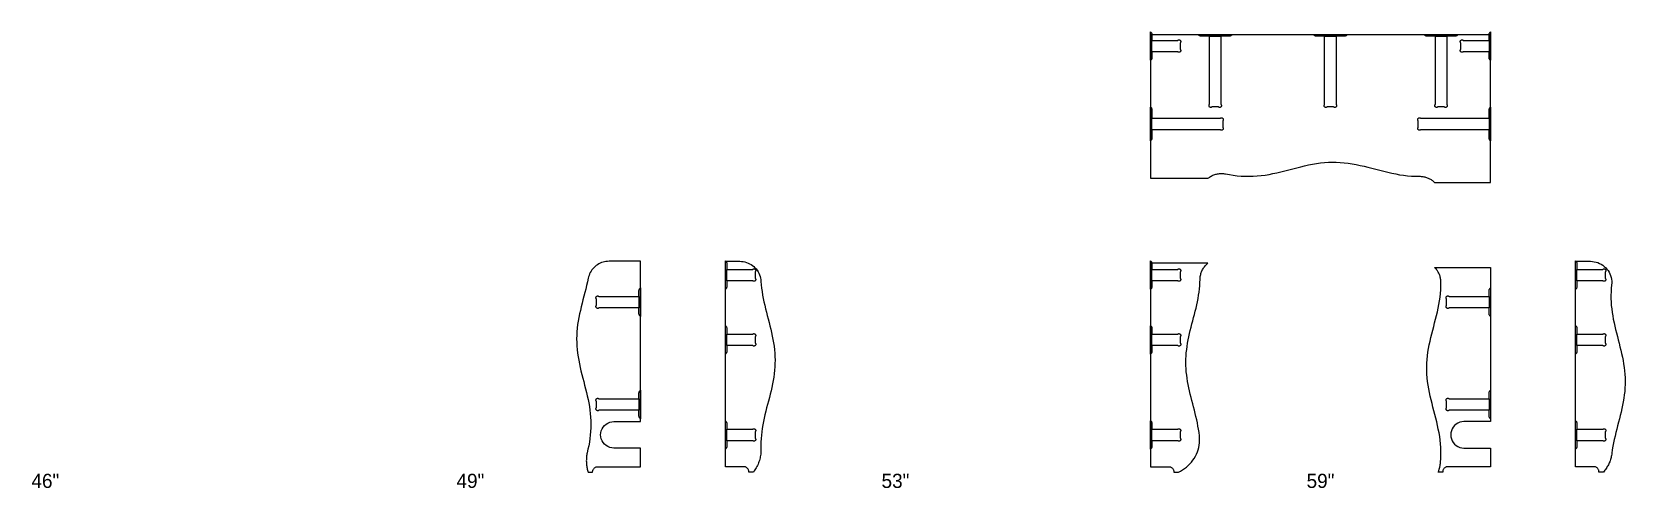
# Model space of a CAD drawing. Header units: inches. Extents: x 0 to 986, y -3 to 61.
# Drawn here: x 502.1 to 727, y -3 to 61.4 of the extents above; entities that cross this region are included whole.
import ezdxf
from ezdxf.enums import TextEntityAlignment as Align

# ---------------------------------------------------------------- set-up
doc = ezdxf.new("R2010")
doc.units = ezdxf.units.IN

msp = doc.modelspace()

# ---------------------------------------------------------------- linework, layer by layer
at = {"layer": 'BRACKET_CUT_LINE', "color": 4}
for p, q in [((668.33, 60.8), (669.95, 60.8)), ((684.58, 60.8), (686.2, 60.8)), ((700.21, 60.8), (701.82, 60.8)), ((660.2, 58.59), (660.2, 60.2)), ((707.8, 60.2), (707.8, 58.59)), ((660.2, 47.58), (660.2, 49.2)), ((707.8, 49.2), (707.8, 47.58)), ((600.2, 26.25), (600.2, 27.86)), ((660.2, 26.25), (660.2, 27.86)), ((720.2, 26.25), (720.2, 27.86)), ((587.8, 24.04), (587.8, 22.43)), ((707.8, 24.04), (707.8, 22.43)), ((600.2, 17.1), (600.2, 18.71)), ((660.2, 17.1), (660.2, 18.71)), ((720.2, 17.1), (720.2, 18.71)), ((587.8, 9.59), (587.8, 7.97)), ((707.8, 9.59), (707.8, 7.97)), ((600.2, 3.67), (600.2, 5.29)), ((660.2, 3.67), (660.2, 5.29)), ((720.2, 3.67), (720.2, 5.29))]:
    msp.add_line(p, q, dxfattribs=at)
at = {"layer": 'BRACKET_OUTLINE', "color": 6}
for points in [[(660, 61.4), (660.04, 61.36), (660.08, 61.32), (660.12, 61.27), (660.15, 61.22), (660.17, 61.17), (660.19, 61.11), (660.2, 61.06), (660.2, 61), (660.2, 60.2), (663.85, 60.2), (663.86, 60.22), (663.88, 60.23), (663.91, 60.24), (663.93, 60.25), (663.95, 60.26), (663.97, 60.27), (664, 60.27), (664.02, 60.27), (664.05, 60.27), (664.07, 60.27), (664.1, 60.26), (664.12, 60.25), (664.14, 60.24), (664.16, 60.23), (664.18, 60.22), (664.2, 60.2), (664.22, 60.18), (664.23, 60.16), (664.24, 60.14), (664.25, 60.12), (664.26, 60.1), (664.27, 60.07), (664.27, 60.05), (664.27, 60.02), (664.27, 60), (664.27, 59.97), (664.26, 59.95), (664.25, 59.93), (664.24, 59.91), (664.23, 59.88), (664.22, 59.86), (664.2, 59.85), (664.2, 58.94), (664.22, 58.92), (664.23, 58.9), (664.24, 58.88), (664.25, 58.86), (664.26, 58.83), (664.27, 58.81), (664.27, 58.79), (664.27, 58.76), (664.27, 58.74), (664.27, 58.71), (664.26, 58.69), (664.25, 58.67), (664.24, 58.64), (664.23, 58.62), (664.22, 58.6), (664.2, 58.59), (664.18, 58.57), (664.16, 58.55), (664.14, 58.54), (664.12, 58.53), (664.1, 58.52), (664.07, 58.52), (664.05, 58.51), (664.02, 58.51), (664, 58.51), (663.97, 58.52), (663.95, 58.52), (663.93, 58.53), (663.91, 58.54), (663.88, 58.55), (663.86, 58.57), (663.85, 58.59), (660.2, 58.59), (660.2, 57.78), (660.2, 57.73), (660.19, 57.67), (660.17, 57.61), (660.15, 57.56), (660.12, 57.51), (660.08, 57.46), (660.04, 57.42), (660, 57.38), (660, 61.4)], [(671.52, 61), (671.49, 60.96), (671.45, 60.92), (671.4, 60.88), (671.35, 60.85), (671.3, 60.83), (671.24, 60.81), (671.18, 60.8), (671.12, 60.8), (669.95, 60.8), (669.95, 51.15), (669.96, 51.14), (669.98, 51.12), (669.99, 51.09), (670, 51.07), (670.01, 51.05), (670.01, 51.03), (670.02, 51), (670.02, 50.98), (670.02, 50.95), (670.01, 50.93), (670.01, 50.9), (670, 50.88), (669.99, 50.86), (669.98, 50.84), (669.96, 50.82), (669.95, 50.8), (669.93, 50.78), (669.91, 50.77), (669.89, 50.76), (669.86, 50.75), (669.84, 50.74), (669.82, 50.73), (669.79, 50.73), (669.77, 50.73), (669.74, 50.73), (669.72, 50.73), (669.7, 50.74), (669.67, 50.75), (669.65, 50.76), (669.63, 50.77), (669.61, 50.78), (669.59, 50.8), (668.68, 50.8), (668.67, 50.78), (668.65, 50.77), (668.62, 50.76), (668.6, 50.75), (668.58, 50.74), (668.56, 50.73), (668.53, 50.73), (668.51, 50.73), (668.48, 50.73), (668.46, 50.73), (668.43, 50.74), (668.41, 50.75), (668.39, 50.76), (668.37, 50.77), (668.35, 50.78), (668.33, 50.8), (668.31, 50.82), (668.3, 50.84), (668.29, 50.86), (668.28, 50.88), (668.27, 50.9), (668.26, 50.93), (668.26, 50.95), (668.26, 50.98), (668.26, 51), (668.26, 51.03), (668.27, 51.05), (668.28, 51.07), (668.29, 51.09), (668.3, 51.12), (668.31, 51.14), (668.33, 51.15), (668.33, 60.8), (667.15, 60.8), (667.09, 60.8), (667.04, 60.81), (666.98, 60.83), (666.93, 60.85), (666.88, 60.88), (666.83, 60.92), (666.79, 60.96), (666.75, 61), (671.52, 61)], [(687.77, 61), (687.74, 60.96), (687.7, 60.92), (687.65, 60.88), (687.6, 60.85), (687.55, 60.83), (687.49, 60.81), (687.43, 60.8), (687.38, 60.8), (686.2, 60.8), (686.2, 51.15), (686.21, 51.14), (686.23, 51.12), (686.24, 51.09), (686.25, 51.07), (686.26, 51.05), (686.26, 51.03), (686.27, 51), (686.27, 50.98), (686.27, 50.95), (686.26, 50.93), (686.26, 50.9), (686.25, 50.88), (686.24, 50.86), (686.23, 50.84), (686.21, 50.82), (686.2, 50.8), (686.18, 50.78), (686.16, 50.77), (686.14, 50.76), (686.11, 50.75), (686.09, 50.74), (686.07, 50.73), (686.04, 50.73), (686.02, 50.73), (685.99, 50.73), (685.97, 50.73), (685.95, 50.74), (685.92, 50.75), (685.9, 50.76), (685.88, 50.77), (685.86, 50.78), (685.84, 50.8), (684.93, 50.8), (684.92, 50.78), (684.9, 50.77), (684.87, 50.76), (684.85, 50.75), (684.83, 50.74), (684.81, 50.73), (684.78, 50.73), (684.76, 50.73), (684.73, 50.73), (684.71, 50.73), (684.68, 50.74), (684.66, 50.75), (684.64, 50.76), (684.62, 50.77), (684.6, 50.78), (684.58, 50.8), (684.56, 50.82), (684.55, 50.84), (684.54, 50.86), (684.53, 50.88), (684.52, 50.9), (684.51, 50.93), (684.51, 50.95), (684.51, 50.98), (684.51, 51), (684.51, 51.03), (684.52, 51.05), (684.53, 51.07), (684.54, 51.09), (684.55, 51.12), (684.56, 51.14), (684.58, 51.15), (684.58, 60.8), (683.4, 60.8), (683.34, 60.8), (683.29, 60.81), (683.23, 60.83), (683.18, 60.85), (683.13, 60.88), (683.08, 60.92), (683.04, 60.96), (683, 61), (687.77, 61)], [(703.4, 61), (703.36, 60.96), (703.32, 60.92), (703.27, 60.88), (703.22, 60.85), (703.17, 60.83), (703.11, 60.81), (703.06, 60.8), (703, 60.8), (701.82, 60.8), (701.82, 51.15), (701.84, 51.14), (701.85, 51.12), (701.86, 51.09), (701.87, 51.07), (701.88, 51.05), (701.89, 51.03), (701.89, 51), (701.89, 50.98), (701.89, 50.95), (701.89, 50.93), (701.88, 50.9), (701.87, 50.88), (701.86, 50.86), (701.85, 50.84), (701.84, 50.82), (701.82, 50.8), (701.8, 50.78), (701.78, 50.77), (701.76, 50.76), (701.74, 50.75), (701.72, 50.74), (701.69, 50.73), (701.67, 50.73), (701.64, 50.73), (701.62, 50.73), (701.59, 50.73), (701.57, 50.74), (701.55, 50.75), (701.53, 50.76), (701.5, 50.77), (701.48, 50.78), (701.47, 50.8), (700.56, 50.8), (700.54, 50.78), (700.52, 50.77), (700.5, 50.76), (700.48, 50.75), (700.45, 50.74), (700.43, 50.73), (700.41, 50.73), (700.38, 50.73), (700.36, 50.73), (700.33, 50.73), (700.31, 50.74), (700.29, 50.75), (700.26, 50.76), (700.24, 50.77), (700.22, 50.78), (700.21, 50.8), (700.19, 50.82), (700.17, 50.84), (700.16, 50.86), (700.15, 50.88), (700.14, 50.9), (700.14, 50.93), (700.13, 50.95), (700.13, 50.98), (700.13, 51), (700.14, 51.03), (700.14, 51.05), (700.15, 51.07), (700.16, 51.09), (700.17, 51.12), (700.19, 51.14), (700.21, 51.15), (700.21, 60.8), (699.02, 60.8), (698.97, 60.8), (698.91, 60.81), (698.85, 60.83), (698.8, 60.85), (698.75, 60.88), (698.7, 60.92), (698.66, 60.96), (698.62, 61), (703.4, 61)], [(708, 57.38), (707.96, 57.42), (707.92, 57.46), (707.88, 57.51), (707.85, 57.56), (707.83, 57.61), (707.81, 57.67), (707.8, 57.73), (707.8, 57.78), (707.8, 58.59), (704.15, 58.59), (704.14, 58.57), (704.12, 58.55), (704.09, 58.54), (704.07, 58.53), (704.05, 58.52), (704.03, 58.52), (704, 58.51), (703.98, 58.51), (703.95, 58.51), (703.93, 58.52), (703.9, 58.52), (703.88, 58.53), (703.86, 58.54), (703.84, 58.55), (703.82, 58.57), (703.8, 58.59), (703.78, 58.6), (703.77, 58.62), (703.76, 58.64), (703.75, 58.67), (703.74, 58.69), (703.73, 58.71), (703.73, 58.74), (703.73, 58.76), (703.73, 58.79), (703.73, 58.81), (703.74, 58.83), (703.75, 58.86), (703.76, 58.88), (703.77, 58.9), (703.78, 58.92), (703.8, 58.94), (703.8, 59.85), (703.78, 59.86), (703.77, 59.88), (703.76, 59.91), (703.75, 59.93), (703.74, 59.95), (703.73, 59.97), (703.73, 60), (703.73, 60.02), (703.73, 60.05), (703.73, 60.07), (703.74, 60.1), (703.75, 60.12), (703.76, 60.14), (703.77, 60.16), (703.78, 60.18), (703.8, 60.2), (703.82, 60.22), (703.84, 60.23), (703.86, 60.24), (703.88, 60.25), (703.9, 60.26), (703.93, 60.27), (703.95, 60.27), (703.98, 60.27), (704, 60.27), (704.03, 60.27), (704.05, 60.26), (704.07, 60.25), (704.09, 60.24), (704.12, 60.23), (704.14, 60.22), (704.15, 60.2), (707.8, 60.2), (707.8, 61), (707.8, 61.06), (707.81, 61.11), (707.83, 61.17), (707.85, 61.22), (707.88, 61.27), (707.92, 61.32), (707.96, 61.36), (708, 61.4), (708, 57.38)], [(660, 50.78), (660.04, 50.74), (660.08, 50.7), (660.12, 50.65), (660.15, 50.6), (660.17, 50.55), (660.19, 50.49), (660.2, 50.43), (660.2, 50.38), (660.2, 49.2), (669.85, 49.2), (669.86, 49.21), (669.88, 49.23), (669.91, 49.24), (669.93, 49.25), (669.95, 49.26), (669.97, 49.26), (670, 49.27), (670.02, 49.27), (670.05, 49.27), (670.07, 49.26), (670.1, 49.26), (670.12, 49.25), (670.14, 49.24), (670.16, 49.23), (670.18, 49.21), (670.2, 49.2), (670.22, 49.18), (670.23, 49.16), (670.24, 49.14), (670.25, 49.11), (670.26, 49.09), (670.27, 49.07), (670.27, 49.04), (670.27, 49.02), (670.27, 48.99), (670.27, 48.97), (670.26, 48.95), (670.25, 48.92), (670.24, 48.9), (670.23, 48.88), (670.22, 48.86), (670.2, 48.84), (670.2, 47.93), (670.22, 47.92), (670.23, 47.9), (670.24, 47.87), (670.25, 47.85), (670.26, 47.83), (670.27, 47.81), (670.27, 47.78), (670.27, 47.76), (670.27, 47.73), (670.27, 47.71), (670.26, 47.68), (670.25, 47.66), (670.24, 47.64), (670.23, 47.62), (670.22, 47.6), (670.2, 47.58), (670.18, 47.56), (670.16, 47.55), (670.14, 47.54), (670.12, 47.53), (670.1, 47.52), (670.07, 47.51), (670.05, 47.51), (670.02, 47.51), (670, 47.51), (669.97, 47.51), (669.95, 47.52), (669.93, 47.53), (669.91, 47.54), (669.88, 47.55), (669.86, 47.56), (669.85, 47.58), (660.2, 47.58), (660.2, 46.4), (660.2, 46.34), (660.19, 46.29), (660.17, 46.23), (660.15, 46.18), (660.12, 46.13), (660.08, 46.08), (660.04, 46.04), (660, 46), (660, 50.78)], [(708, 46), (707.96, 46.04), (707.92, 46.08), (707.88, 46.13), (707.85, 46.18), (707.83, 46.23), (707.81, 46.29), (707.8, 46.34), (707.8, 46.4), (707.8, 47.58), (698.15, 47.58), (698.14, 47.56), (698.12, 47.55), (698.09, 47.54), (698.07, 47.53), (698.05, 47.52), (698.03, 47.51), (698, 47.51), (697.98, 47.51), (697.95, 47.51), (697.93, 47.51), (697.9, 47.52), (697.88, 47.53), (697.86, 47.54), (697.84, 47.55), (697.82, 47.56), (697.8, 47.58), (697.78, 47.6), (697.77, 47.62), (697.76, 47.64), (697.75, 47.66), (697.74, 47.68), (697.73, 47.71), (697.73, 47.73), (697.73, 47.76), (697.73, 47.78), (697.73, 47.81), (697.74, 47.83), (697.75, 47.85), (697.76, 47.87), (697.77, 47.9), (697.78, 47.92), (697.8, 47.93), (697.8, 48.84), (697.78, 48.86), (697.77, 48.88), (697.76, 48.9), (697.75, 48.92), (697.74, 48.95), (697.73, 48.97), (697.73, 48.99), (697.73, 49.02), (697.73, 49.04), (697.73, 49.07), (697.74, 49.09), (697.75, 49.11), (697.76, 49.14), (697.77, 49.16), (697.78, 49.18), (697.8, 49.2), (697.82, 49.21), (697.84, 49.23), (697.86, 49.24), (697.88, 49.25), (697.9, 49.26), (697.93, 49.26), (697.95, 49.27), (697.98, 49.27), (698, 49.27), (698.03, 49.26), (698.05, 49.26), (698.07, 49.25), (698.09, 49.24), (698.12, 49.23), (698.14, 49.21), (698.15, 49.2), (707.8, 49.2), (707.8, 50.38), (707.8, 50.43), (707.81, 50.49), (707.83, 50.55), (707.85, 50.6), (707.88, 50.65), (707.92, 50.7), (707.96, 50.74), (708, 50.78), (708, 46)], [(600, 29.06), (600.04, 29.03), (600.08, 28.99), (600.12, 28.94), (600.15, 28.89), (600.17, 28.84), (600.19, 28.78), (600.2, 28.72), (600.2, 28.66), (600.2, 27.86), (603.85, 27.86), (603.86, 27.88), (603.88, 27.9), (603.91, 27.91), (603.93, 27.92), (603.95, 27.93), (603.97, 27.93), (604, 27.94), (604.02, 27.94), (604.05, 27.94), (604.07, 27.93), (604.1, 27.93), (604.12, 27.92), (604.14, 27.91), (604.16, 27.9), (604.18, 27.88), (604.2, 27.86), (604.22, 27.85), (604.23, 27.83), (604.24, 27.81), (604.25, 27.78), (604.26, 27.76), (604.27, 27.74), (604.27, 27.71), (604.27, 27.69), (604.27, 27.66), (604.27, 27.64), (604.26, 27.62), (604.25, 27.59), (604.24, 27.57), (604.23, 27.55), (604.22, 27.53), (604.2, 27.51), (604.2, 26.6), (604.22, 26.59), (604.23, 26.57), (604.24, 26.54), (604.25, 26.52), (604.26, 26.5), (604.27, 26.48), (604.27, 26.45), (604.27, 26.43), (604.27, 26.4), (604.27, 26.38), (604.26, 26.35), (604.25, 26.33), (604.24, 26.31), (604.23, 26.29), (604.22, 26.27), (604.2, 26.25), (604.18, 26.23), (604.16, 26.22), (604.14, 26.21), (604.12, 26.2), (604.1, 26.19), (604.07, 26.18), (604.05, 26.18), (604.02, 26.18), (604, 26.18), (603.97, 26.18), (603.95, 26.19), (603.93, 26.2), (603.91, 26.21), (603.88, 26.22), (603.86, 26.23), (603.85, 26.25), (600.2, 26.25), (600.2, 25.45), (600.2, 25.39), (600.19, 25.34), (600.17, 25.28), (600.15, 25.23), (600.12, 25.18), (600.08, 25.13), (600.04, 25.09), (600, 25.05), (600, 29.06)], [(660, 29.06), (660.04, 29.03), (660.08, 28.99), (660.12, 28.94), (660.15, 28.89), (660.17, 28.84), (660.19, 28.78), (660.2, 28.72), (660.2, 28.66), (660.2, 27.86), (663.85, 27.86), (663.86, 27.88), (663.88, 27.9), (663.91, 27.91), (663.93, 27.92), (663.95, 27.93), (663.97, 27.93), (664, 27.94), (664.02, 27.94), (664.05, 27.94), (664.07, 27.93), (664.1, 27.93), (664.12, 27.92), (664.14, 27.91), (664.16, 27.9), (664.18, 27.88), (664.2, 27.86), (664.22, 27.85), (664.23, 27.83), (664.24, 27.81), (664.25, 27.78), (664.26, 27.76), (664.27, 27.74), (664.27, 27.71), (664.27, 27.69), (664.27, 27.66), (664.27, 27.64), (664.26, 27.62), (664.25, 27.59), (664.24, 27.57), (664.23, 27.55), (664.22, 27.53), (664.2, 27.51), (664.2, 26.6), (664.22, 26.59), (664.23, 26.57), (664.24, 26.54), (664.25, 26.52), (664.26, 26.5), (664.27, 26.48), (664.27, 26.45), (664.27, 26.43), (664.27, 26.4), (664.27, 26.38), (664.26, 26.35), (664.25, 26.33), (664.24, 26.31), (664.23, 26.29), (664.22, 26.27), (664.2, 26.25), (664.18, 26.23), (664.16, 26.22), (664.14, 26.21), (664.12, 26.2), (664.1, 26.19), (664.07, 26.18), (664.05, 26.18), (664.02, 26.18), (664, 26.18), (663.97, 26.18), (663.95, 26.19), (663.93, 26.2), (663.91, 26.21), (663.88, 26.22), (663.86, 26.23), (663.85, 26.25), (660.2, 26.25), (660.2, 25.45), (660.2, 25.39), (660.19, 25.34), (660.17, 25.28), (660.15, 25.23), (660.12, 25.18), (660.08, 25.13), (660.04, 25.09), (660, 25.05), (660, 29.06)], [(720, 29.06), (720.04, 29.03), (720.08, 28.99), (720.12, 28.94), (720.15, 28.89), (720.17, 28.84), (720.19, 28.78), (720.2, 28.72), (720.2, 28.66), (720.2, 27.86), (723.85, 27.86), (723.86, 27.88), (723.88, 27.9), (723.91, 27.91), (723.93, 27.92), (723.95, 27.93), (723.97, 27.93), (724, 27.94), (724.02, 27.94), (724.05, 27.94), (724.07, 27.93), (724.1, 27.93), (724.12, 27.92), (724.14, 27.91), (724.16, 27.9), (724.18, 27.88), (724.2, 27.86), (724.22, 27.85), (724.23, 27.83), (724.24, 27.81), (724.25, 27.78), (724.26, 27.76), (724.27, 27.74), (724.27, 27.71), (724.27, 27.69), (724.27, 27.66), (724.27, 27.64), (724.26, 27.62), (724.25, 27.59), (724.24, 27.57), (724.23, 27.55), (724.22, 27.53), (724.2, 27.51), (724.2, 26.6), (724.22, 26.59), (724.23, 26.57), (724.24, 26.54), (724.25, 26.52), (724.26, 26.5), (724.27, 26.48), (724.27, 26.45), (724.27, 26.43), (724.27, 26.4), (724.27, 26.38), (724.26, 26.35), (724.25, 26.33), (724.24, 26.31), (724.23, 26.29), (724.22, 26.27), (724.2, 26.25), (724.18, 26.23), (724.16, 26.22), (724.14, 26.21), (724.12, 26.2), (724.1, 26.19), (724.07, 26.18), (724.05, 26.18), (724.02, 26.18), (724, 26.18), (723.97, 26.18), (723.95, 26.19), (723.93, 26.2), (723.91, 26.21), (723.88, 26.22), (723.86, 26.23), (723.85, 26.25), (720.2, 26.25), (720.2, 25.45), (720.2, 25.39), (720.19, 25.34), (720.17, 25.28), (720.15, 25.23), (720.12, 25.18), (720.08, 25.13), (720.04, 25.09), (720, 25.05), (720, 29.06)], [(588, 21.23), (587.96, 21.26), (587.92, 21.3), (587.88, 21.35), (587.85, 21.4), (587.83, 21.45), (587.81, 21.51), (587.8, 21.57), (587.8, 21.62), (587.8, 22.43), (582.15, 22.43), (582.14, 22.41), (582.12, 22.39), (582.09, 22.38), (582.07, 22.37), (582.05, 22.36), (582.03, 22.36), (582, 22.35), (581.98, 22.35), (581.95, 22.35), (581.93, 22.36), (581.9, 22.36), (581.88, 22.37), (581.86, 22.38), (581.84, 22.39), (581.82, 22.41), (581.8, 22.43), (581.78, 22.44), (581.77, 22.46), (581.76, 22.48), (581.75, 22.51), (581.74, 22.53), (581.73, 22.55), (581.73, 22.58), (581.73, 22.6), (581.73, 22.63), (581.73, 22.65), (581.74, 22.67), (581.75, 22.7), (581.76, 22.72), (581.77, 22.74), (581.78, 22.76), (581.8, 22.78), (581.8, 23.69), (581.78, 23.7), (581.77, 23.72), (581.76, 23.75), (581.75, 23.77), (581.74, 23.79), (581.73, 23.81), (581.73, 23.84), (581.73, 23.86), (581.73, 23.89), (581.73, 23.91), (581.74, 23.94), (581.75, 23.96), (581.76, 23.98), (581.77, 24), (581.78, 24.02), (581.8, 24.04), (581.82, 24.06), (581.84, 24.07), (581.86, 24.08), (581.88, 24.09), (581.9, 24.1), (581.93, 24.11), (581.95, 24.11), (581.98, 24.11), (582, 24.11), (582.03, 24.11), (582.05, 24.1), (582.07, 24.09), (582.09, 24.08), (582.12, 24.07), (582.14, 24.06), (582.15, 24.04), (587.8, 24.04), (587.8, 24.84), (587.8, 24.9), (587.81, 24.95), (587.83, 25.01), (587.85, 25.06), (587.88, 25.11), (587.92, 25.16), (587.96, 25.2), (588, 25.24), (588, 21.23)], [(708, 21.23), (707.96, 21.26), (707.92, 21.3), (707.88, 21.35), (707.85, 21.4), (707.83, 21.45), (707.81, 21.51), (707.8, 21.57), (707.8, 21.62), (707.8, 22.43), (702.15, 22.43), (702.14, 22.41), (702.12, 22.39), (702.09, 22.38), (702.07, 22.37), (702.05, 22.36), (702.03, 22.36), (702, 22.35), (701.98, 22.35), (701.95, 22.35), (701.93, 22.36), (701.9, 22.36), (701.88, 22.37), (701.86, 22.38), (701.84, 22.39), (701.82, 22.41), (701.8, 22.43), (701.78, 22.44), (701.77, 22.46), (701.76, 22.48), (701.75, 22.51), (701.74, 22.53), (701.73, 22.55), (701.73, 22.58), (701.73, 22.6), (701.73, 22.63), (701.73, 22.65), (701.74, 22.67), (701.75, 22.7), (701.76, 22.72), (701.77, 22.74), (701.78, 22.76), (701.8, 22.78), (701.8, 23.69), (701.78, 23.7), (701.77, 23.72), (701.76, 23.75), (701.75, 23.77), (701.74, 23.79), (701.73, 23.81), (701.73, 23.84), (701.73, 23.86), (701.73, 23.89), (701.73, 23.91), (701.74, 23.94), (701.75, 23.96), (701.76, 23.98), (701.77, 24), (701.78, 24.02), (701.8, 24.04), (701.82, 24.06), (701.84, 24.07), (701.86, 24.08), (701.88, 24.09), (701.9, 24.1), (701.93, 24.11), (701.95, 24.11), (701.98, 24.11), (702, 24.11), (702.03, 24.11), (702.05, 24.1), (702.07, 24.09), (702.09, 24.08), (702.12, 24.07), (702.14, 24.06), (702.15, 24.04), (707.8, 24.04), (707.8, 24.84), (707.8, 24.9), (707.81, 24.95), (707.83, 25.01), (707.85, 25.06), (707.88, 25.11), (707.92, 25.16), (707.96, 25.2), (708, 25.24), (708, 21.23)], [(600, 19.91), (600.04, 19.88), (600.08, 19.84), (600.12, 19.79), (600.15, 19.74), (600.17, 19.69), (600.19, 19.63), (600.2, 19.57), (600.2, 19.52), (600.2, 18.71), (603.85, 18.71), (603.86, 18.73), (603.88, 18.75), (603.91, 18.76), (603.93, 18.77), (603.95, 18.78), (603.97, 18.78), (604, 18.79), (604.02, 18.79), (604.05, 18.79), (604.07, 18.78), (604.1, 18.78), (604.12, 18.77), (604.14, 18.76), (604.16, 18.75), (604.18, 18.73), (604.2, 18.71), (604.22, 18.7), (604.23, 18.68), (604.24, 18.66), (604.25, 18.63), (604.26, 18.61), (604.27, 18.59), (604.27, 18.56), (604.27, 18.54), (604.27, 18.51), (604.27, 18.49), (604.26, 18.47), (604.25, 18.44), (604.24, 18.42), (604.23, 18.4), (604.22, 18.38), (604.2, 18.36), (604.2, 17.45), (604.22, 17.44), (604.23, 17.42), (604.24, 17.39), (604.25, 17.37), (604.26, 17.35), (604.27, 17.33), (604.27, 17.3), (604.27, 17.28), (604.27, 17.25), (604.27, 17.23), (604.26, 17.2), (604.25, 17.18), (604.24, 17.16), (604.23, 17.14), (604.22, 17.12), (604.2, 17.1), (604.18, 17.08), (604.16, 17.07), (604.14, 17.06), (604.12, 17.05), (604.1, 17.04), (604.07, 17.03), (604.05, 17.03), (604.02, 17.03), (604, 17.03), (603.97, 17.03), (603.95, 17.04), (603.93, 17.05), (603.91, 17.06), (603.88, 17.07), (603.86, 17.08), (603.85, 17.1), (600.2, 17.1), (600.2, 16.3), (600.2, 16.24), (600.19, 16.19), (600.17, 16.13), (600.15, 16.08), (600.12, 16.03), (600.08, 15.98), (600.04, 15.94), (600, 15.9), (600, 19.91)], [(660, 19.91), (660.04, 19.88), (660.08, 19.84), (660.12, 19.79), (660.15, 19.74), (660.17, 19.69), (660.19, 19.63), (660.2, 19.57), (660.2, 19.52), (660.2, 18.71), (663.85, 18.71), (663.86, 18.73), (663.88, 18.75), (663.91, 18.76), (663.93, 18.77), (663.95, 18.78), (663.97, 18.78), (664, 18.79), (664.02, 18.79), (664.05, 18.79), (664.07, 18.78), (664.1, 18.78), (664.12, 18.77), (664.14, 18.76), (664.16, 18.75), (664.18, 18.73), (664.2, 18.71), (664.22, 18.7), (664.23, 18.68), (664.24, 18.66), (664.25, 18.63), (664.26, 18.61), (664.27, 18.59), (664.27, 18.56), (664.27, 18.54), (664.27, 18.51), (664.27, 18.49), (664.26, 18.47), (664.25, 18.44), (664.24, 18.42), (664.23, 18.4), (664.22, 18.38), (664.2, 18.36), (664.2, 17.45), (664.22, 17.44), (664.23, 17.42), (664.24, 17.39), (664.25, 17.37), (664.26, 17.35), (664.27, 17.33), (664.27, 17.3), (664.27, 17.28), (664.27, 17.25), (664.27, 17.23), (664.26, 17.2), (664.25, 17.18), (664.24, 17.16), (664.23, 17.14), (664.22, 17.12), (664.2, 17.1), (664.18, 17.08), (664.16, 17.07), (664.14, 17.06), (664.12, 17.05), (664.1, 17.04), (664.07, 17.03), (664.05, 17.03), (664.02, 17.03), (664, 17.03), (663.97, 17.03), (663.95, 17.04), (663.93, 17.05), (663.91, 17.06), (663.88, 17.07), (663.86, 17.08), (663.85, 17.1), (660.2, 17.1), (660.2, 16.3), (660.2, 16.24), (660.19, 16.19), (660.17, 16.13), (660.15, 16.08), (660.12, 16.03), (660.08, 15.98), (660.04, 15.94), (660, 15.9), (660, 19.91)], [(720, 19.91), (720.04, 19.88), (720.08, 19.84), (720.12, 19.79), (720.15, 19.74), (720.17, 19.69), (720.19, 19.63), (720.2, 19.57), (720.2, 19.52), (720.2, 18.71), (723.85, 18.71), (723.86, 18.73), (723.88, 18.75), (723.91, 18.76), (723.93, 18.77), (723.95, 18.78), (723.97, 18.78), (724, 18.79), (724.02, 18.79), (724.05, 18.79), (724.07, 18.78), (724.1, 18.78), (724.12, 18.77), (724.14, 18.76), (724.16, 18.75), (724.18, 18.73), (724.2, 18.71), (724.22, 18.7), (724.23, 18.68), (724.24, 18.66), (724.25, 18.63), (724.26, 18.61), (724.27, 18.59), (724.27, 18.56), (724.27, 18.54), (724.27, 18.51), (724.27, 18.49), (724.26, 18.47), (724.25, 18.44), (724.24, 18.42), (724.23, 18.4), (724.22, 18.38), (724.2, 18.36), (724.2, 17.45), (724.22, 17.44), (724.23, 17.42), (724.24, 17.39), (724.25, 17.37), (724.26, 17.35), (724.27, 17.33), (724.27, 17.3), (724.27, 17.28), (724.27, 17.25), (724.27, 17.23), (724.26, 17.2), (724.25, 17.18), (724.24, 17.16), (724.23, 17.14), (724.22, 17.12), (724.2, 17.1), (724.18, 17.08), (724.16, 17.07), (724.14, 17.06), (724.12, 17.05), (724.1, 17.04), (724.07, 17.03), (724.05, 17.03), (724.02, 17.03), (724, 17.03), (723.97, 17.03), (723.95, 17.04), (723.93, 17.05), (723.91, 17.06), (723.88, 17.07), (723.86, 17.08), (723.85, 17.1), (720.2, 17.1), (720.2, 16.3), (720.2, 16.24), (720.19, 16.19), (720.17, 16.13), (720.15, 16.08), (720.12, 16.03), (720.08, 15.98), (720.04, 15.94), (720, 15.9), (720, 19.91)], [(588, 6.77), (587.96, 6.81), (587.92, 6.85), (587.88, 6.9), (587.85, 6.95), (587.83, 7), (587.81, 7.06), (587.8, 7.12), (587.8, 7.17), (587.8, 7.97), (582.15, 7.97), (582.14, 7.96), (582.12, 7.94), (582.09, 7.93), (582.07, 7.92), (582.05, 7.91), (582.03, 7.91), (582, 7.9), (581.98, 7.9), (581.95, 7.9), (581.93, 7.91), (581.9, 7.91), (581.88, 7.92), (581.86, 7.93), (581.84, 7.94), (581.82, 7.96), (581.8, 7.97), (581.78, 7.99), (581.77, 8.01), (581.76, 8.03), (581.75, 8.06), (581.74, 8.08), (581.73, 8.1), (581.73, 8.13), (581.73, 8.15), (581.73, 8.18), (581.73, 8.2), (581.74, 8.22), (581.75, 8.25), (581.76, 8.27), (581.77, 8.29), (581.78, 8.31), (581.8, 8.33), (581.8, 9.24), (581.78, 9.25), (581.77, 9.27), (581.76, 9.3), (581.75, 9.32), (581.74, 9.34), (581.73, 9.36), (581.73, 9.39), (581.73, 9.41), (581.73, 9.44), (581.73, 9.46), (581.74, 9.49), (581.75, 9.51), (581.76, 9.53), (581.77, 9.55), (581.78, 9.57), (581.8, 9.59), (581.82, 9.61), (581.84, 9.62), (581.86, 9.63), (581.88, 9.64), (581.9, 9.65), (581.93, 9.66), (581.95, 9.66), (581.98, 9.66), (582, 9.66), (582.03, 9.66), (582.05, 9.65), (582.07, 9.64), (582.09, 9.63), (582.12, 9.62), (582.14, 9.61), (582.15, 9.59), (587.8, 9.59), (587.8, 10.39), (587.8, 10.45), (587.81, 10.5), (587.83, 10.56), (587.85, 10.61), (587.88, 10.66), (587.92, 10.71), (587.96, 10.75), (588, 10.79), (588, 6.77)], [(708, 6.77), (707.96, 6.81), (707.92, 6.85), (707.88, 6.9), (707.85, 6.95), (707.83, 7), (707.81, 7.06), (707.8, 7.12), (707.8, 7.17), (707.8, 7.97), (702.15, 7.97), (702.14, 7.96), (702.12, 7.94), (702.09, 7.93), (702.07, 7.92), (702.05, 7.91), (702.03, 7.91), (702, 7.9), (701.98, 7.9), (701.95, 7.9), (701.93, 7.91), (701.9, 7.91), (701.88, 7.92), (701.86, 7.93), (701.84, 7.94), (701.82, 7.96), (701.8, 7.97), (701.78, 7.99), (701.77, 8.01), (701.76, 8.03), (701.75, 8.06), (701.74, 8.08), (701.73, 8.1), (701.73, 8.13), (701.73, 8.15), (701.73, 8.18), (701.73, 8.2), (701.74, 8.22), (701.75, 8.25), (701.76, 8.27), (701.77, 8.29), (701.78, 8.31), (701.8, 8.33), (701.8, 9.24), (701.78, 9.25), (701.77, 9.27), (701.76, 9.3), (701.75, 9.32), (701.74, 9.34), (701.73, 9.36), (701.73, 9.39), (701.73, 9.41), (701.73, 9.44), (701.73, 9.46), (701.74, 9.49), (701.75, 9.51), (701.76, 9.53), (701.77, 9.55), (701.78, 9.57), (701.8, 9.59), (701.82, 9.61), (701.84, 9.62), (701.86, 9.63), (701.88, 9.64), (701.9, 9.65), (701.93, 9.66), (701.95, 9.66), (701.98, 9.66), (702, 9.66), (702.03, 9.66), (702.05, 9.65), (702.07, 9.64), (702.09, 9.63), (702.12, 9.62), (702.14, 9.61), (702.15, 9.59), (707.8, 9.59), (707.8, 10.39), (707.8, 10.45), (707.81, 10.5), (707.83, 10.56), (707.85, 10.61), (707.88, 10.66), (707.92, 10.71), (707.96, 10.75), (708, 10.79), (708, 6.77)], [(600, 6.49), (600.04, 6.45), (600.08, 6.41), (600.12, 6.36), (600.15, 6.31), (600.17, 6.26), (600.19, 6.2), (600.2, 6.15), (600.2, 6.09), (600.2, 5.29), (603.85, 5.29), (603.86, 5.31), (603.88, 5.32), (603.91, 5.33), (603.93, 5.34), (603.95, 5.35), (603.97, 5.36), (604, 5.36), (604.02, 5.36), (604.05, 5.36), (604.07, 5.36), (604.1, 5.35), (604.12, 5.34), (604.14, 5.33), (604.16, 5.32), (604.18, 5.31), (604.2, 5.29), (604.22, 5.27), (604.23, 5.25), (604.24, 5.23), (604.25, 5.21), (604.26, 5.19), (604.27, 5.16), (604.27, 5.14), (604.27, 5.11), (604.27, 5.09), (604.27, 5.06), (604.26, 5.04), (604.25, 5.02), (604.24, 5), (604.23, 4.97), (604.22, 4.95), (604.2, 4.94), (604.2, 4.03), (604.22, 4.01), (604.23, 3.99), (604.24, 3.97), (604.25, 3.95), (604.26, 3.92), (604.27, 3.9), (604.27, 3.88), (604.27, 3.85), (604.27, 3.83), (604.27, 3.8), (604.26, 3.78), (604.25, 3.76), (604.24, 3.73), (604.23, 3.71), (604.22, 3.69), (604.2, 3.67), (604.18, 3.66), (604.16, 3.64), (604.14, 3.63), (604.12, 3.62), (604.1, 3.61), (604.07, 3.61), (604.05, 3.6), (604.02, 3.6), (604, 3.6), (603.97, 3.61), (603.95, 3.61), (603.93, 3.62), (603.91, 3.63), (603.88, 3.64), (603.86, 3.66), (603.85, 3.67), (600.2, 3.67), (600.2, 2.88), (600.2, 2.82), (600.19, 2.76), (600.17, 2.7), (600.15, 2.65), (600.12, 2.6), (600.08, 2.55), (600.04, 2.51), (600, 2.48), (600, 6.49)], [(660, 6.49), (660.04, 6.45), (660.08, 6.41), (660.12, 6.36), (660.15, 6.31), (660.17, 6.26), (660.19, 6.2), (660.2, 6.15), (660.2, 6.09), (660.2, 5.29), (663.85, 5.29), (663.86, 5.31), (663.88, 5.32), (663.91, 5.33), (663.93, 5.34), (663.95, 5.35), (663.97, 5.36), (664, 5.36), (664.02, 5.36), (664.05, 5.36), (664.07, 5.36), (664.1, 5.35), (664.12, 5.34), (664.14, 5.33), (664.16, 5.32), (664.18, 5.31), (664.2, 5.29), (664.22, 5.27), (664.23, 5.25), (664.24, 5.23), (664.25, 5.21), (664.26, 5.19), (664.27, 5.16), (664.27, 5.14), (664.27, 5.11), (664.27, 5.09), (664.27, 5.06), (664.26, 5.04), (664.25, 5.02), (664.24, 5), (664.23, 4.97), (664.22, 4.95), (664.2, 4.94), (664.2, 4.03), (664.22, 4.01), (664.23, 3.99), (664.24, 3.97), (664.25, 3.95), (664.26, 3.92), (664.27, 3.9), (664.27, 3.88), (664.27, 3.85), (664.27, 3.83), (664.27, 3.8), (664.26, 3.78), (664.25, 3.76), (664.24, 3.73), (664.23, 3.71), (664.22, 3.69), (664.2, 3.67), (664.18, 3.66), (664.16, 3.64), (664.14, 3.63), (664.12, 3.62), (664.1, 3.61), (664.07, 3.61), (664.05, 3.6), (664.02, 3.6), (664, 3.6), (663.97, 3.61), (663.95, 3.61), (663.93, 3.62), (663.91, 3.63), (663.88, 3.64), (663.86, 3.66), (663.85, 3.67), (660.2, 3.67), (660.2, 2.88), (660.2, 2.82), (660.19, 2.76), (660.17, 2.7), (660.15, 2.65), (660.12, 2.6), (660.08, 2.55), (660.04, 2.51), (660, 2.48), (660, 6.49)], [(720, 6.49), (720.04, 6.45), (720.08, 6.41), (720.12, 6.36), (720.15, 6.31), (720.17, 6.26), (720.19, 6.2), (720.2, 6.15), (720.2, 6.09), (720.2, 5.29), (723.85, 5.29), (723.86, 5.31), (723.88, 5.32), (723.91, 5.33), (723.93, 5.34), (723.95, 5.35), (723.97, 5.36), (724, 5.36), (724.02, 5.36), (724.05, 5.36), (724.07, 5.36), (724.1, 5.35), (724.12, 5.34), (724.14, 5.33), (724.16, 5.32), (724.18, 5.31), (724.2, 5.29), (724.22, 5.27), (724.23, 5.25), (724.24, 5.23), (724.25, 5.21), (724.26, 5.19), (724.27, 5.16), (724.27, 5.14), (724.27, 5.11), (724.27, 5.09), (724.27, 5.06), (724.26, 5.04), (724.25, 5.02), (724.24, 5), (724.23, 4.97), (724.22, 4.95), (724.2, 4.94), (724.2, 4.03), (724.22, 4.01), (724.23, 3.99), (724.24, 3.97), (724.25, 3.95), (724.26, 3.92), (724.27, 3.9), (724.27, 3.88), (724.27, 3.85), (724.27, 3.83), (724.27, 3.8), (724.26, 3.78), (724.25, 3.76), (724.24, 3.73), (724.23, 3.71), (724.22, 3.69), (724.2, 3.67), (724.18, 3.66), (724.16, 3.64), (724.14, 3.63), (724.12, 3.62), (724.1, 3.61), (724.07, 3.61), (724.05, 3.6), (724.02, 3.6), (724, 3.6), (723.97, 3.61), (723.95, 3.61), (723.93, 3.62), (723.91, 3.63), (723.88, 3.64), (723.86, 3.66), (723.85, 3.67), (720.2, 3.67), (720.2, 2.88), (720.2, 2.82), (720.19, 2.76), (720.17, 2.7), (720.15, 2.65), (720.12, 2.6), (720.08, 2.55), (720.04, 2.51), (720, 2.48), (720, 6.49)]]:
    msp.add_lwpolyline(points, close=True, dxfattribs=at)
at = {"layer": 'SHELF_BACK', "color": 3}
msp.add_lwpolyline([(708, 61), (660, 61), (660, 40.73), (668.11, 40.73), (668.11, 40.73), (668.22, 40.81), (668.33, 40.89), (668.45, 40.97), (668.57, 41.04), (668.69, 41.1), (668.82, 41.16), (668.95, 41.21), (669.08, 41.25), (669.21, 41.29), (669.34, 41.32), (669.48, 41.35), (669.62, 41.37), (669.75, 41.39), (669.89, 41.39), (670.03, 41.4), (670.17, 41.39), (670.3, 41.38), (670.44, 41.36), (670.58, 41.34), (670.58, 41.34), (671.13, 41.24), (671.69, 41.15), (672.25, 41.08), (672.81, 41.03), (673.37, 41.01), (673.93, 41), (674.49, 41.02), (675.05, 41.05), (675.61, 41.11), (676.17, 41.18), (676.73, 41.28), (677.28, 41.38), (677.84, 41.51), (678.4, 41.64), (678.96, 41.78), (679.52, 41.92), (680.08, 42.07), (680.64, 42.21), (681.2, 42.35), (681.76, 42.49), (682.32, 42.61), (682.87, 42.72), (683.43, 42.81), (683.99, 42.89), (684.55, 42.95), (685.11, 42.98), (685.67, 43), (686.23, 42.99), (686.79, 42.97), (687.35, 42.92), (687.91, 42.85), (688.47, 42.77), (689.02, 42.67), (689.58, 42.55), (690.14, 42.43), (690.7, 42.29), (691.26, 42.15), (691.82, 42), (692.38, 41.85), (692.94, 41.71), (693.5, 41.58), (694.06, 41.45), (694.61, 41.33), (695.17, 41.23), (695.73, 41.15), (696.29, 41.08), (696.85, 41.03), (697.41, 41.01), (697.97, 41), (697.97, 41), (698.09, 41), (698.22, 40.99), (698.34, 40.98), (698.46, 40.96), (698.59, 40.94), (698.71, 40.92), (698.83, 40.88), (698.95, 40.85), (699.06, 40.81), (699.18, 40.76), (699.29, 40.71), (699.4, 40.65), (699.51, 40.59), (699.62, 40.53), (699.72, 40.46), (699.82, 40.39), (699.92, 40.31), (700.01, 40.23), (700.1, 40.14), (708, 40.14), (708, 61)], close=True, dxfattribs=at)
at = {"layer": 'SHELF_LEFT', "color": 5}
for points in [[(588, 0), (588, 2.62), (584.25, 2.62), (583.96, 2.65), (583.67, 2.72), (583.4, 2.83), (583.15, 2.98), (582.92, 3.17), (582.73, 3.4), (582.58, 3.65), (582.47, 3.92), (582.4, 4.21), (582.38, 4.5), (582.4, 4.79), (582.47, 5.08), (582.58, 5.35), (582.73, 5.6), (582.92, 5.83), (583.15, 6.02), (583.4, 6.17), (583.67, 6.28), (583.96, 6.35), (584.25, 6.38), (588, 6.38), (588, 29), (583.57, 29), (583.57, 29), (583.35, 28.99), (583.14, 28.97), (582.92, 28.93), (582.72, 28.88), (582.51, 28.81), (582.31, 28.72), (582.12, 28.63), (581.93, 28.51), (581.76, 28.39), (581.59, 28.25), (581.43, 28.1), (581.28, 27.95), (581.15, 27.78), (581.03, 27.6), (580.92, 27.41), (580.83, 27.22), (580.75, 27.01), (580.68, 26.81), (580.63, 26.6), (580.63, 26.6), (580.52, 26.1), (580.4, 25.59), (580.28, 25.09), (580.15, 24.59), (580.02, 24.08), (579.89, 23.58), (579.76, 23.08), (579.64, 22.57), (579.52, 22.07), (579.41, 21.57), (579.31, 21.07), (579.22, 20.56), (579.14, 20.06), (579.08, 19.56), (579.04, 19.05), (579.01, 18.55), (579, 18.05), (579.01, 17.55), (579.03, 17.04), (579.07, 16.54), (579.13, 16.04), (579.2, 15.53), (579.29, 15.03), (579.39, 14.53), (579.49, 14.03), (579.61, 13.52), (579.74, 13.02), (579.87, 12.52), (580, 12.01), (580.13, 11.51), (580.26, 11.01), (580.38, 10.5), (580.5, 10), (580.61, 9.5), (580.71, 9), (580.79, 8.49), (580.87, 7.99), (580.93, 7.49), (580.97, 6.98), (580.99, 6.48), (581, 5.98), (580.99, 5.48), (580.96, 4.97), (580.92, 4.47), (580.86, 3.97), (580.79, 3.46), (580.7, 2.96), (580.6, 2.46), (580.49, 1.96), (580.49, 1.96), (580.46, 1.81), (580.43, 1.67), (580.41, 1.53), (580.39, 1.39), (580.38, 1.24), (580.37, 1.1), (580.37, 0.95), (580.36, 0.81), (580.37, 0.67), (580.37, 0.52), (580.39, 0.38), (580.4, 0.23), (580.42, 0.09), (580.45, -0.05), (580.47, -0.19), (580.5, -0.33), (580.54, -0.47), (580.58, -0.61), (580.62, -0.75), (581.25, -0.75), (581.25, -0.75), (581.25, -0.67), (581.27, -0.58), (581.29, -0.5), (581.32, -0.42), (581.36, -0.35), (581.41, -0.28), (581.47, -0.22), (581.53, -0.16), (581.6, -0.11), (581.67, -0.07), (581.75, -0.04), (581.83, -0.02), (581.92, 0), (582, 0), (588, 0)], [(708, 0), (702, 0), (702, 0), (701.92, 0), (701.83, -0.02), (701.75, -0.04), (701.67, -0.07), (701.6, -0.11), (701.53, -0.16), (701.47, -0.22), (701.41, -0.28), (701.36, -0.35), (701.32, -0.42), (701.29, -0.5), (701.27, -0.58), (701.25, -0.67), (701.25, -0.75), (700.62, -0.75), (700.62, -0.75), (700.65, -0.68), (700.68, -0.61), (700.7, -0.54), (700.72, -0.47), (700.75, -0.4), (700.77, -0.32), (700.79, -0.25), (700.81, -0.18), (700.83, -0.11), (700.84, -0.03), (700.86, 0.04), (700.87, 0.11), (700.89, 0.19), (700.9, 0.26), (700.91, 0.34), (700.92, 0.41), (700.93, 0.48), (700.94, 0.56), (700.95, 0.63), (700.95, 0.63), (700.98, 1.15), (701, 1.67), (701, 2.19), (700.98, 2.71), (700.94, 3.22), (700.89, 3.74), (700.82, 4.26), (700.73, 4.78), (700.63, 5.3), (700.52, 5.82), (700.4, 6.33), (700.27, 6.85), (700.14, 7.37), (700, 7.89), (699.87, 8.41), (699.74, 8.92), (699.61, 9.44), (699.49, 9.96), (699.38, 10.48), (699.28, 11), (699.19, 11.52), (699.12, 12.03), (699.06, 12.55), (699.02, 13.07), (699, 13.59), (699, 14.11), (699.02, 14.63), (699.05, 15.14), (699.1, 15.66), (699.17, 16.18), (699.26, 16.7), (699.35, 17.22), (699.46, 17.73), (699.58, 18.25), (699.71, 18.77), (699.84, 19.29), (699.98, 19.81), (700.11, 20.33), (700.24, 20.84), (700.37, 21.36), (700.5, 21.88), (700.61, 22.4), (700.71, 22.92), (700.8, 23.44), (700.87, 23.95), (700.93, 24.47), (700.97, 24.99), (700.99, 25.51), (701, 26.03), (701, 26.03), (701, 26.15), (700.99, 26.27), (700.97, 26.4), (700.95, 26.52), (700.93, 26.64), (700.9, 26.76), (700.87, 26.88), (700.83, 27), (700.78, 27.12), (700.74, 27.23), (700.68, 27.34), (700.62, 27.45), (700.56, 27.56), (700.5, 27.66), (700.43, 27.77), (700.35, 27.87), (700.27, 27.96), (700.19, 28.05), (700.1, 28.14), (708, 28.14), (708, 6.38), (704.25, 6.38), (703.96, 6.35), (703.67, 6.28), (703.4, 6.17), (703.15, 6.02), (702.92, 5.83), (702.73, 5.6), (702.58, 5.35), (702.47, 5.08), (702.4, 4.79), (702.38, 4.5), (702.4, 4.21), (702.47, 3.92), (702.58, 3.65), (702.73, 3.4), (702.92, 3.17), (703.15, 2.98), (703.4, 2.83), (703.67, 2.72), (703.96, 2.65), (704.25, 2.62), (708, 2.62), (708, 0)]]:
    msp.add_lwpolyline(points, close=True, dxfattribs=at)
at = {"layer": 'SHELF_RIGHT', "color": 1}
for points in [[(600, 0), (600, 29), (602.03, 29), (602.03, 29), (602.27, 28.99), (602.5, 28.96), (602.74, 28.91), (602.97, 28.85), (603.19, 28.76), (603.41, 28.66), (603.62, 28.55), (603.81, 28.41), (604, 28.26), (604.17, 28.1), (604.33, 27.92), (604.48, 27.73), (604.61, 27.53), (604.72, 27.32), (604.82, 27.1), (604.9, 26.87), (604.96, 26.64), (605, 26.41), (605.02, 26.17), (605.02, 26.17), (605.06, 25.69), (605.11, 25.2), (605.17, 24.72), (605.25, 24.24), (605.34, 23.76), (605.44, 23.27), (605.55, 22.79), (605.66, 22.31), (605.79, 21.82), (605.91, 21.34), (606.04, 20.86), (606.16, 20.38), (606.29, 19.89), (606.4, 19.41), (606.52, 18.93), (606.62, 18.44), (606.71, 17.96), (606.8, 17.48), (606.87, 17), (606.92, 16.51), (606.96, 16.03), (606.99, 15.55), (607, 15.06), (606.99, 14.58), (606.97, 14.1), (606.94, 13.62), (606.88, 13.13), (606.82, 12.65), (606.74, 12.17), (606.65, 11.69), (606.55, 11.2), (606.44, 10.72), (606.32, 10.24), (606.2, 9.75), (606.07, 9.27), (605.94, 8.79), (605.82, 8.31), (605.7, 7.82), (605.58, 7.34), (605.47, 6.86), (605.37, 6.37), (605.27, 5.89), (605.19, 5.41), (605.12, 4.93), (605.07, 4.44), (605.03, 3.96), (605.01, 3.48), (605, 2.99), (605.01, 2.51), (605.01, 2.51), (605.01, 2.33), (605.01, 2.14), (605, 1.96), (604.98, 1.78), (604.95, 1.59), (604.92, 1.41), (604.89, 1.23), (604.84, 1.05), (604.79, 0.87), (604.73, 0.7), (604.67, 0.53), (604.6, 0.36), (604.52, 0.19), (604.44, 0.02), (604.35, -0.14), (604.26, -0.3), (604.15, -0.45), (604.05, -0.6), (603.94, -0.75), (603.31, -0.75), (603.31, -0.75), (603.31, -0.67), (603.29, -0.58), (603.27, -0.5), (603.24, -0.42), (603.2, -0.35), (603.15, -0.28), (603.09, -0.22), (603.03, -0.16), (602.96, -0.11), (602.89, -0.07), (602.81, -0.04), (602.73, -0.02), (602.65, 0), (602.56, 0), (600, 0)], [(660, 0), (662.56, 0), (662.56, 0), (662.65, 0), (662.73, -0.02), (662.81, -0.04), (662.89, -0.07), (662.96, -0.11), (663.03, -0.16), (663.09, -0.22), (663.15, -0.28), (663.2, -0.35), (663.24, -0.42), (663.27, -0.5), (663.29, -0.58), (663.31, -0.67), (663.31, -0.75), (663.94, -0.75), (663.94, -0.75), (664.24, -0.61), (664.53, -0.44), (664.81, -0.26), (665.08, -0.06), (665.33, 0.16), (665.57, 0.39), (665.79, 0.64), (665.99, 0.91), (666.18, 1.18), (666.35, 1.47), (666.49, 1.77), (666.62, 2.08), (666.73, 2.4), (666.81, 2.72), (666.88, 3.05), (666.92, 3.38), (666.94, 3.71), (666.93, 4.05), (666.91, 4.38), (666.91, 4.38), (666.85, 4.83), (666.78, 5.28), (666.7, 5.73), (666.62, 6.18), (666.52, 6.63), (666.42, 7.08), (666.31, 7.53), (666.19, 7.98), (666.07, 8.43), (665.96, 8.88), (665.84, 9.34), (665.72, 9.79), (665.61, 10.24), (665.51, 10.69), (665.41, 11.14), (665.32, 11.59), (665.24, 12.04), (665.17, 12.49), (665.11, 12.94), (665.06, 13.39), (665.03, 13.84), (665.01, 14.29), (665, 14.74), (665.01, 15.19), (665.03, 15.64), (665.06, 16.09), (665.11, 16.54), (665.17, 16.99), (665.24, 17.44), (665.33, 17.89), (665.42, 18.34), (665.52, 18.79), (665.62, 19.24), (665.74, 19.69), (665.85, 20.15), (665.97, 20.6), (666.09, 21.05), (666.2, 21.5), (666.32, 21.95), (666.43, 22.4), (666.53, 22.85), (666.63, 23.3), (666.71, 23.75), (666.79, 24.2), (666.86, 24.65), (666.91, 25.1), (666.95, 25.55), (666.98, 26), (667, 26.45), (667, 26.45), (667, 26.59), (667.02, 26.73), (667.03, 26.86), (667.06, 27), (667.09, 27.13), (667.13, 27.27), (667.17, 27.4), (667.22, 27.53), (667.27, 27.65), (667.33, 27.78), (667.4, 27.9), (667.47, 28.01), (667.55, 28.13), (667.63, 28.24), (667.72, 28.35), (667.81, 28.45), (667.91, 28.55), (668.01, 28.64), (668.11, 28.73), (660, 28.73), (660, 0)], [(720, 0), (720, 29), (722.11, 29), (722.11, 29), (722.38, 28.99), (722.64, 28.95), (722.9, 28.89), (723.15, 28.81), (723.4, 28.71), (723.63, 28.59), (723.85, 28.44), (724.06, 28.28), (724.26, 28.1), (724.43, 27.9), (724.59, 27.69), (724.73, 27.46), (724.85, 27.22), (724.95, 26.98), (725.02, 26.72), (725.08, 26.46), (725.11, 26.2), (725.11, 25.93), (725.09, 25.67), (725.09, 25.67), (725.05, 25.18), (725.02, 24.7), (725, 24.21), (725, 23.73), (725.02, 23.24), (725.05, 22.76), (725.1, 22.27), (725.16, 21.79), (725.24, 21.3), (725.33, 20.82), (725.43, 20.33), (725.53, 19.85), (725.65, 19.36), (725.77, 18.88), (725.9, 18.39), (726.02, 17.91), (726.15, 17.42), (726.27, 16.94), (726.39, 16.45), (726.51, 15.97), (726.61, 15.48), (726.71, 15), (726.79, 14.51), (726.86, 14.03), (726.92, 13.54), (726.96, 13.06), (726.99, 12.57), (727, 12.09), (726.99, 11.6), (726.97, 11.12), (726.94, 10.63), (726.88, 10.15), (726.82, 9.66), (726.74, 9.18), (726.65, 8.69), (726.55, 8.21), (726.44, 7.72), (726.32, 7.24), (726.2, 6.76), (726.07, 6.27), (725.94, 5.79), (725.82, 5.3), (725.69, 4.82), (725.58, 4.33), (725.47, 3.85), (725.36, 3.36), (725.27, 2.88), (725.19, 2.39), (725.12, 1.91), (725.12, 1.91), (725.1, 1.75), (725.07, 1.6), (725.04, 1.45), (725.01, 1.3), (724.97, 1.15), (724.92, 1), (724.87, 0.85), (724.82, 0.7), (724.76, 0.56), (724.69, 0.42), (724.63, 0.28), (724.56, 0.14), (724.48, 0.01), (724.4, -0.13), (724.31, -0.26), (724.23, -0.38), (724.13, -0.51), (724.04, -0.63), (723.94, -0.75), (723.31, -0.75), (723.31, -0.75), (723.31, -0.67), (723.29, -0.58), (723.27, -0.5), (723.24, -0.42), (723.2, -0.35), (723.15, -0.28), (723.09, -0.22), (723.03, -0.16), (722.96, -0.11), (722.89, -0.07), (722.81, -0.04), (722.73, -0.02), (722.65, 0), (722.56, 0), (720, 0)]]:
    msp.add_lwpolyline(points, close=True, dxfattribs=at)

# ---------------------------------------------------------------- texts
at = {"layer": 'LABELS', "color": 8}
for s, p in [('46"', (504, -3)), ('49"', (564, -3)), ('53"', (624, -3)), ('59"', (684, -3))]:
    msp.add_text(s, height=2, dxfattribs=at).set_placement(p, align=Align.CENTER)

doc.saveas('drawing.dxf')
